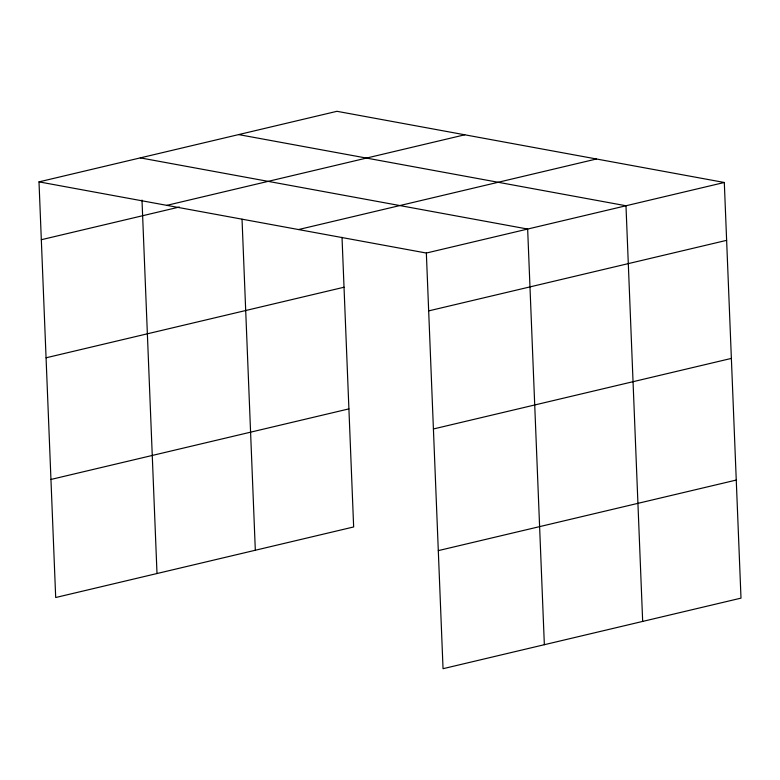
<?xml version="1.0" encoding="UTF-8"?>
<svg xmlns="http://www.w3.org/2000/svg" width="780" height="780" viewBox="0 0 780 780"><rect width="100%" height="100%" fill="white"/><g stroke="black" fill="none" stroke-linecap="round" stroke-linejoin="round"><path stroke-width="1.17" d="M39 181.867L336.96 111.306L724.308 182.481L741 598.133L443.04 668.694L426.348 253.042L39 181.867L55.692 597.519L353.652 526.958L342.02 237.325M166.822 205.355L464.782 134.794M41.321 239.714L179.351 207.031M298.526 229.554L596.476 158.993M426.348 253.042L724.308 182.481M46.069 357.796L344.019 287.235M428.668 310.889L726.629 240.338M50.953 479.447L348.913 408.886M433.417 428.971L731.367 358.41M438.302 550.621L736.261 480.061M238.631 134.589L625.979 205.764L642.671 621.416M140.303 157.872L527.65 229.047L544.352 644.709M242.034 219.219L255.323 550.251M141.999 200.06L157.004 573.534"/></g></svg>
